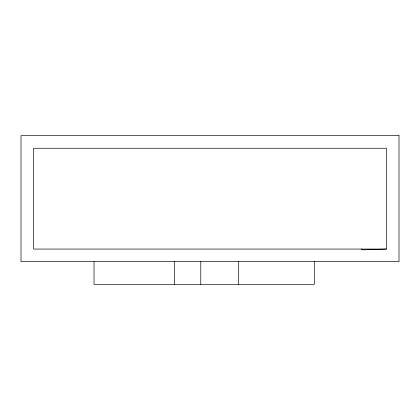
<?xml version="1.0" encoding="UTF-8"?>
<svg xmlns="http://www.w3.org/2000/svg" width="420" height="420" viewBox="0 0 420 420"><rect width="100%" height="100%" fill="white"/><g stroke="black" fill="none" stroke-linecap="round" stroke-linejoin="round"><path stroke-width="0.63" d="M386.4 249.06L33.6 249.06L33.6 148.26L386.4 148.26L386.4 249.06L363.562 249.847L361.2 249.06M314.296 261.66L314.296 284.34L94.028 284.34L94.028 261.66M238.697 261.66L238.697 284.34M200.776 261.66L200.776 284.34M174.436 261.66L174.436 284.34M399 135.66L21 135.66L21 261.66L399 261.66L399 135.66"/></g></svg>
